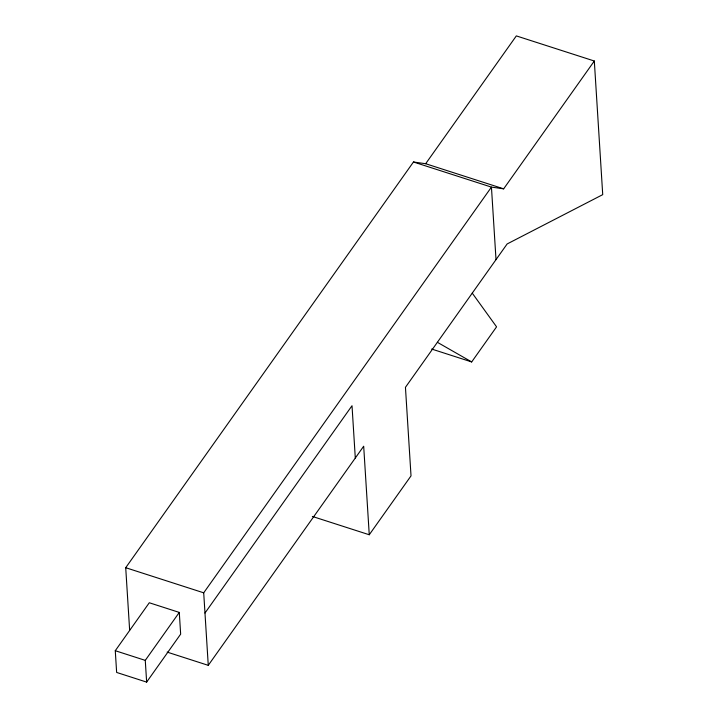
<?xml version="1.0" encoding="UTF-8"?>
<svg xmlns="http://www.w3.org/2000/svg" width="718" height="718" viewBox="0 0 718 718"><rect width="100%" height="100%" fill="white"/><g stroke="black" fill="none" stroke-linecap="round" stroke-linejoin="round"><path stroke-width="1.08" d="M129.644 630.216L125.713 567.705L413.46 161.999L425.666 163.722L503.659 188.834L594.316 61.012L516.332 35.9L425.666 163.722M115.275 650.714L149.29 602.761L179.285 612.418L180.658 634.138L146.643 682.1L116.639 672.443L115.275 650.714L145.269 660.372L146.643 682.1M145.269 660.372L179.285 612.418M167.159 652.106L208.265 665.344L203.706 592.817L491.444 187.111L503.659 188.834M204.971 613.046L352.017 405.724L355.302 458.021M208.265 665.344L363.685 446.21L369.258 534.757L312.348 516.439M431.635 349.038L471.681 361.935L496.569 326.843L472.256 293.132M369.258 534.757L411.019 475.881L405.446 387.325L507.123 243.967L602.725 194.641L594.316 61.012M413.46 161.999L491.444 187.111L496.012 259.638M125.713 567.705L203.706 592.817M437.379 342.306L471.681 361.935"/></g></svg>
